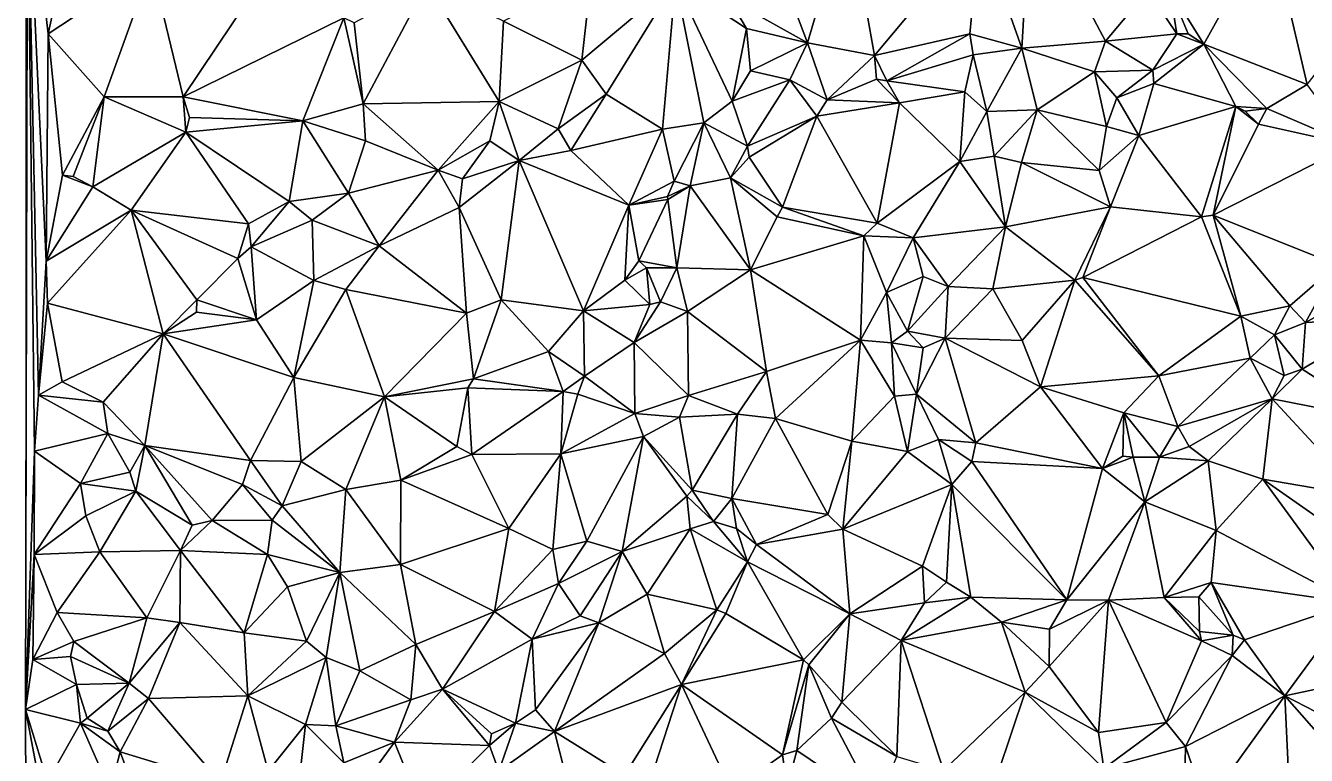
# Model space of a CAD drawing. Header units: metres. Extents: x -15 to 15, y -15 to 15.
# Drawn here: x -14.98 to -0.52, y -2 to 6.24 of the extents above; entities that cross this region are included whole.
import ezdxf

# ---------------------------------------------------------------- set-up
doc = ezdxf.new("R2010")
doc.units = ezdxf.units.M
doc.layers.add('STREET_MESH', color=7, linetype='Continuous')

msp = doc.modelspace()

# ---------------------------------------------------------------- linework, layer by layer
at = {"layer": 'STREET_MESH'}
for points in [[(-14.958, 8.144), (-14.973, 9.768), (-14.98, -1.479)], [(-14.878, 1.436), (-14.958, 8.144), (-14.98, -1.479)], [(-14.834, 2.067), (-14.749, 3.579), (-14.958, 8.144)], [(-14.878, 1.436), (-14.834, 2.067), (-14.958, 8.144)], [(-14.725, 6.146), (-14.418, 7.563), (-14.958, 8.144)], [(-14.749, 3.579), (-14.725, 6.146), (-14.958, 8.144)], [(-14.418, 7.563), (-14.725, 6.146), (-13.558, 6.915)], [(-5.7, 7.59), (-6.673, 7.418), (-6.154, 6.044)], [(-5.398, 5.901), (-5.7, 7.59), (-6.154, 6.044)], [(-5.398, 5.901), (-4.21, 7.324), (-5.7, 7.59)], [(-3.637, 7.66), (-4.21, 7.324), (-3.737, 5.985)], [(-3.637, 7.66), (-3.737, 5.985), (-2.793, 6.061)], [(-2.314, 6.633), (-3.637, 7.66), (-2.793, 6.061)], [(-6.673, 7.418), (-7.041, 6.54), (-6.154, 6.044)], [(-2.066, 6.644), (-1.683, 6.029), (-0.936, 7.373)], [(-1.683, 6.029), (-0.516, 5.574), (-0.936, 7.373)], [(-0.516, 5.574), (0.107, 6.376), (-0.936, 7.373)], [(-4.21, 7.324), (-5.398, 5.901), (-4.324, 6.146)], [(-3.737, 5.985), (-4.21, 7.324), (-4.324, 6.146)], [(-13.201, 5.433), (-12.073, 7.118), (-13.558, 6.915)], [(-12.073, 7.118), (-13.201, 5.433), (-11.389, 6.327)], [(-13.558, 6.915), (-14.725, 6.146), (-14.093, 5.434)], [(-13.201, 5.433), (-13.558, 6.915), (-14.093, 5.434)], [(-10.451, 6.709), (-11.27, 6.27), (-11.17, 5.356)], [(-9.637, 5.383), (-10.451, 6.709), (-11.17, 5.356)], [(-9.637, 5.383), (-9.585, 6.287), (-10.451, 6.709)], [(-8.703, 5.847), (-8.597, 6.784), (-9.585, 6.287)], [(-8.597, 6.784), (-8.703, 5.847), (-7.644, 6.735)], [(-7.644, 6.735), (-8.703, 5.847), (-8.427, 5.463)], [(-7.79, 5.069), (-7.644, 6.735), (-8.427, 5.463)], [(-7.79, 5.069), (-7.324, 5.14), (-7.644, 6.735)], [(-7.644, 6.735), (-6.842, 6.206), (-7.041, 6.54)], [(-7.005, 5.384), (-6.842, 6.206), (-7.644, 6.735)], [(-7.324, 5.14), (-7.005, 5.384), (-7.644, 6.735)], [(-7.041, 6.54), (-6.842, 6.206), (-6.154, 6.044)], [(-1.988, 6.146), (-2.314, 6.633), (-2.793, 6.061)], [(-2.314, 6.633), (-1.988, 6.146), (-2.066, 6.644)], [(-1.988, 6.146), (-1.858, 6.147), (-2.066, 6.644)], [(-1.858, 6.147), (-1.683, 6.029), (-2.066, 6.644)], [(-11.389, 6.327), (-13.201, 5.433), (-11.85, 5.164)], [(-11.17, 5.356), (-11.389, 6.327), (-11.85, 5.164)], [(-11.27, 6.27), (-11.389, 6.327), (-11.17, 5.356)], [(-8.703, 5.847), (-9.585, 6.287), (-9.637, 5.383)], [(-14.564, 4.55), (-14.725, 6.146), (-14.749, 3.579)], [(-14.725, 6.146), (-14.564, 4.55), (-14.093, 5.434)], [(-6.842, 6.206), (-7.005, 5.384), (-6.797, 5.729)], [(-6.842, 6.206), (-6.797, 5.729), (-6.154, 6.044)], [(-5.398, 5.901), (-5.261, 5.615), (-4.324, 6.146)], [(-5.261, 5.615), (-4.287, 5.908), (-4.324, 6.146)], [(-4.287, 5.908), (-3.737, 5.985), (-4.324, 6.146)], [(-2.257, 5.737), (-1.988, 6.146), (-2.793, 6.061)], [(-2.257, 5.737), (-1.683, 6.029), (-1.988, 6.146)], [(-1.683, 6.029), (-1.858, 6.147), (-1.988, 6.146)], [(-6.797, 5.729), (-6.356, 5.625), (-6.154, 6.044)], [(-6.356, 5.625), (-5.933, 5.4), (-6.154, 6.044)], [(-5.933, 5.4), (-5.398, 5.901), (-6.154, 6.044)], [(-4.287, 5.908), (-4.131, 5.269), (-3.737, 5.985)], [(-4.131, 5.269), (-3.564, 5.289), (-3.737, 5.985)], [(-3.737, 5.985), (-2.918, 5.717), (-2.793, 6.061)], [(-3.564, 5.289), (-2.918, 5.717), (-3.737, 5.985)], [(-2.918, 5.717), (-2.257, 5.737), (-2.793, 6.061)], [(-1.683, 6.029), (-2.257, 5.737), (-2.245, 5.585)], [(-1.321, 5.325), (-1.683, 6.029), (-2.245, 5.585)], [(-0.973, 5.302), (-1.683, 6.029), (-1.321, 5.325)], [(-0.973, 5.302), (-0.516, 5.574), (-1.683, 6.029)], [(-8.968, 5.073), (-8.703, 5.847), (-9.637, 5.383)], [(-8.703, 5.847), (-8.968, 5.073), (-8.427, 5.463)], [(-5.398, 5.901), (-5.933, 5.4), (-5.378, 5.634)], [(-5.261, 5.615), (-5.398, 5.901), (-5.378, 5.634)], [(-4.378, 5.491), (-4.287, 5.908), (-5.261, 5.615)], [(-4.378, 5.491), (-4.131, 5.269), (-4.287, 5.908)], [(-7.005, 5.384), (-6.356, 5.625), (-6.797, 5.729)], [(-2.779, 5.099), (-2.918, 5.717), (-3.564, 5.289)], [(-2.665, 5.424), (-2.257, 5.737), (-2.918, 5.717)], [(-2.779, 5.099), (-2.665, 5.424), (-2.918, 5.717)], [(-2.257, 5.737), (-2.665, 5.424), (-2.245, 5.585)], [(-7.005, 5.384), (-6.832, 4.878), (-6.356, 5.625)], [(-6.356, 5.625), (-6.832, 4.878), (-6.051, 5.215)], [(-5.933, 5.4), (-6.356, 5.625), (-6.051, 5.215)], [(-5.933, 5.4), (-5.118, 5.368), (-5.378, 5.634)], [(-5.118, 5.368), (-5.261, 5.615), (-5.378, 5.634)], [(-5.118, 5.368), (-4.378, 5.491), (-5.261, 5.615)], [(-2.665, 5.424), (-2.415, 4.999), (-2.245, 5.585)], [(-2.415, 4.999), (-1.321, 5.325), (-2.245, 5.585)], [(-0.973, 5.302), (-0.015, 4.892), (-0.516, 5.574)], [(-14.564, 4.55), (-14.443, 4.536), (-14.093, 5.434)], [(-14.443, 4.536), (-14.222, 4.417), (-14.093, 5.434)], [(-14.222, 4.417), (-13.17, 5.036), (-14.093, 5.434)], [(-13.17, 5.036), (-13.201, 5.433), (-14.093, 5.434)], [(-13.201, 5.433), (-13.129, 5.2), (-11.85, 5.164)], [(-13.129, 5.2), (-13.201, 5.433), (-13.17, 5.036)], [(-11.143, 4.939), (-11.17, 5.356), (-11.85, 5.164)], [(-10.325, 4.607), (-9.637, 5.383), (-11.17, 5.356)], [(-11.143, 4.939), (-10.325, 4.607), (-11.17, 5.356)], [(-9.637, 5.383), (-10.325, 4.607), (-9.741, 4.936)], [(-9.409, 4.715), (-9.637, 5.383), (-9.741, 4.936)], [(-9.409, 4.715), (-8.968, 5.073), (-9.637, 5.383)], [(-8.968, 5.073), (-8.825, 4.829), (-8.427, 5.463)], [(-8.825, 4.829), (-7.79, 5.069), (-8.427, 5.463)], [(-6.832, 4.878), (-7.005, 5.384), (-7.324, 5.14)], [(-5.118, 5.368), (-5.933, 5.4), (-6.051, 5.215)], [(-5.369, 4.009), (-5.118, 5.368), (-6.051, 5.215)], [(-4.437, 4.703), (-5.118, 5.368), (-5.369, 4.009)], [(-4.378, 5.491), (-5.118, 5.368), (-4.437, 4.703)], [(-4.131, 5.269), (-4.378, 5.491), (-4.437, 4.703)], [(-2.415, 4.999), (-2.665, 5.424), (-2.779, 5.099)], [(-6.051, 5.215), (-6.832, 4.878), (-6.813, 4.752)], [(-6.436, 4.19), (-6.051, 5.215), (-6.813, 4.752)], [(-6.436, 4.19), (-5.369, 4.009), (-6.051, 5.215)], [(-4.048, 4.765), (-4.131, 5.269), (-4.437, 4.703)], [(-4.131, 5.269), (-4.048, 4.765), (-3.564, 5.289)], [(-4.048, 4.765), (-3.74, 4.692), (-3.564, 5.289)], [(-3.564, 5.289), (-3.74, 4.692), (-2.863, 4.602)], [(-2.779, 5.099), (-3.564, 5.289), (-2.863, 4.602)], [(-1.321, 5.325), (-2.415, 4.999), (-1.707, 4.079)], [(-1.576, 4.1), (-1.321, 5.325), (-1.707, 4.079)], [(-1.576, 4.1), (-1.067, 5.125), (-1.321, 5.325)], [(-1.321, 5.325), (-1.067, 5.125), (-1.216, 5.272)], [(-0.973, 5.302), (-1.321, 5.325), (-1.216, 5.272)], [(-1.067, 5.125), (-0.973, 5.302), (-1.216, 5.272)], [(-0.015, 4.892), (-0.973, 5.302), (-1.067, 5.125)], [(-13.129, 5.2), (-13.17, 5.036), (-11.85, 5.164)], [(-13.17, 5.036), (-12.004, 4.254), (-11.85, 5.164)], [(-12.004, 4.254), (-11.337, 4.347), (-11.85, 5.164)], [(-11.337, 4.347), (-11.143, 4.939), (-11.85, 5.164)], [(-8.968, 5.073), (-9.409, 4.715), (-8.825, 4.829)], [(-8.173, 4.212), (-7.79, 5.069), (-8.825, 4.829)], [(-7.66, 4.483), (-7.79, 5.069), (-8.173, 4.212)], [(-7.66, 4.483), (-7.324, 5.14), (-7.79, 5.069)], [(-7.324, 5.14), (-7.66, 4.483), (-7.48, 4.43)], [(-7.025, 4.52), (-7.324, 5.14), (-7.48, 4.43)], [(-7.025, 4.52), (-6.832, 4.878), (-7.324, 5.14)], [(-2.415, 4.999), (-2.779, 5.099), (-2.863, 4.602)], [(-0.015, 4.892), (-1.067, 5.125), (-1.576, 4.1)], [(-13.17, 5.036), (-14.222, 4.417), (-13.787, 4.156)], [(-12.465, 4.001), (-13.17, 5.036), (-13.787, 4.156)], [(-12.465, 4.001), (-12.004, 4.254), (-13.17, 5.036)], [(-10.325, 4.607), (-11.143, 4.939), (-11.337, 4.347)], [(-10.325, 4.607), (-10.05, 4.508), (-9.741, 4.936)], [(-10.05, 4.508), (-9.409, 4.715), (-9.741, 4.936)], [(-2.736, 4.192), (-2.415, 4.999), (-2.863, 4.602)], [(-1.707, 4.079), (-2.415, 4.999), (-2.736, 4.192)], [(-9.409, 4.715), (-8.173, 4.212), (-8.825, 4.829)], [(-6.832, 4.878), (-7.025, 4.52), (-6.813, 4.752)], [(-0.176, 3.539), (-0.015, 4.892), (-1.576, 4.1)], [(-9.409, 4.715), (-10.088, 4.184), (-9.614, 3.144)], [(-10.05, 4.508), (-10.088, 4.184), (-9.409, 4.715)], [(-8.683, 3.02), (-9.409, 4.715), (-9.614, 3.144)], [(-9.409, 4.715), (-8.683, 3.02), (-8.173, 4.212)], [(-7.025, 4.52), (-6.436, 4.19), (-6.813, 4.752)], [(-4.963, 3.844), (-4.437, 4.703), (-5.369, 4.009)], [(-4.963, 3.844), (-3.921, 3.966), (-4.437, 4.703)], [(-3.921, 3.966), (-4.048, 4.765), (-4.437, 4.703)], [(-4.048, 4.765), (-3.921, 3.966), (-3.74, 4.692)], [(-3.74, 4.692), (-3.921, 3.966), (-2.736, 4.192)], [(-3.74, 4.692), (-2.736, 4.192), (-2.863, 4.602)], [(-14.222, 4.417), (-14.564, 4.55), (-14.749, 3.579)], [(-14.222, 4.417), (-14.443, 4.536), (-14.564, 4.55)], [(-10.325, 4.607), (-11.337, 4.347), (-10.99, 3.751)], [(-10.088, 4.184), (-10.325, 4.607), (-10.99, 3.751)], [(-10.088, 4.184), (-10.05, 4.508), (-10.325, 4.607)], [(-7.734, 4.311), (-7.66, 4.483), (-8.173, 4.212)], [(-7.66, 4.483), (-7.734, 4.311), (-7.48, 4.43)], [(-7.025, 4.52), (-7.48, 4.43), (-6.797, 3.483)], [(-6.498, 4.08), (-7.025, 4.52), (-6.797, 3.483)], [(-7.025, 4.52), (-6.498, 4.08), (-6.436, 4.19)], [(-13.787, 4.156), (-14.222, 4.417), (-14.749, 3.579)], [(-12.004, 4.254), (-11.744, 4.042), (-11.337, 4.347)], [(-11.337, 4.347), (-11.744, 4.042), (-10.99, 3.751)], [(-7.734, 4.311), (-7.73, 4.274), (-7.48, 4.43)], [(-7.73, 4.274), (-7.63, 3.505), (-7.48, 4.43)], [(-7.48, 4.43), (-7.63, 3.505), (-6.797, 3.483)], [(-12.434, 3.741), (-12.004, 4.254), (-12.465, 4.001)], [(-12.004, 4.254), (-12.434, 3.741), (-11.744, 4.042)], [(-8.683, 3.02), (-8.216, 3.365), (-8.173, 4.212)], [(-8.216, 3.365), (-8.058, 3.584), (-8.173, 4.212)], [(-7.73, 4.274), (-7.734, 4.311), (-8.173, 4.212)], [(-8.058, 3.584), (-7.73, 4.274), (-8.173, 4.212)], [(-7.73, 4.274), (-8.058, 3.584), (-7.63, 3.505)], [(-14.732, 3.105), (-13.787, 4.156), (-14.749, 3.579)], [(-14.732, 3.105), (-13.427, 2.76), (-13.787, 4.156)], [(-12.583, 3.609), (-12.465, 4.001), (-13.787, 4.156)], [(-13.049, 3.142), (-12.583, 3.609), (-13.787, 4.156)], [(-13.427, 2.76), (-13.049, 3.142), (-13.787, 4.156)], [(-10.088, 4.184), (-10.99, 3.751), (-10.004, 2.993)], [(-9.614, 3.144), (-10.088, 4.184), (-10.004, 2.993)], [(-5.518, 3.865), (-6.498, 4.08), (-6.797, 3.483)], [(-6.498, 4.08), (-5.518, 3.865), (-6.436, 4.19)], [(-5.518, 3.865), (-5.369, 4.009), (-6.436, 4.19)], [(-2.736, 4.192), (-3.921, 3.966), (-3.137, 3.367)], [(-3.047, 3.396), (-2.736, 4.192), (-3.137, 3.367)], [(-3.047, 3.396), (-1.707, 4.079), (-2.736, 4.192)], [(-1.707, 4.079), (-3.047, 3.396), (-1.264, 2.959)], [(-1.576, 4.1), (-1.707, 4.079), (-1.264, 2.959)], [(-0.712, 3.074), (-1.576, 4.1), (-1.264, 2.959)], [(-0.712, 3.074), (-0.176, 3.539), (-1.576, 4.1)], [(-12.583, 3.609), (-12.434, 3.741), (-12.465, 4.001)], [(-12.434, 3.741), (-11.728, 3.363), (-11.744, 4.042)], [(-11.744, 4.042), (-11.728, 3.363), (-10.99, 3.751)], [(-4.963, 3.844), (-5.369, 4.009), (-5.518, 3.865)], [(-3.921, 3.966), (-4.963, 3.844), (-4.566, 3.295)], [(-4.065, 3.269), (-3.921, 3.966), (-4.566, 3.295)], [(-3.921, 3.966), (-4.065, 3.269), (-3.137, 3.367)], [(-5.559, 2.687), (-5.518, 3.865), (-6.797, 3.483)], [(-5.263, 3.226), (-5.518, 3.865), (-5.559, 2.687)], [(-5.263, 3.226), (-4.963, 3.844), (-5.518, 3.865)], [(-4.85, 3.405), (-4.963, 3.844), (-5.263, 3.226)], [(-4.963, 3.844), (-4.85, 3.405), (-4.566, 3.295)], [(-12.434, 3.741), (-12.583, 3.609), (-12.373, 2.918)], [(-11.728, 3.363), (-12.434, 3.741), (-12.373, 2.918)], [(-11.728, 3.363), (-11.364, 3.261), (-10.99, 3.751)], [(-10.99, 3.751), (-11.364, 3.261), (-10.004, 2.993)], [(-14.834, 2.067), (-14.732, 3.105), (-14.749, 3.579)], [(-12.583, 3.609), (-13.049, 3.142), (-12.373, 2.918)], [(-8.058, 3.584), (-8.216, 3.365), (-7.972, 3.505)], [(-8.216, 3.365), (-7.936, 3.089), (-7.972, 3.505)], [(-7.63, 3.505), (-8.058, 3.584), (-7.972, 3.505)], [(-7.814, 3.122), (-7.63, 3.505), (-7.972, 3.505)], [(-7.936, 3.089), (-7.814, 3.122), (-7.972, 3.505)], [(-7.63, 3.505), (-7.814, 3.122), (-7.51, 3.01)], [(-6.797, 3.483), (-7.63, 3.505), (-7.51, 3.01)], [(-6.797, 3.483), (-7.51, 3.01), (-6.618, 2.335)], [(-5.559, 2.687), (-6.797, 3.483), (-6.618, 2.335)], [(-0.176, 3.539), (-0.712, 3.074), (-0.535, 2.889)], [(0.152, 3.273), (-0.176, 3.539), (-0.535, 2.889)], [(-11.953, 2.265), (-11.728, 3.363), (-12.373, 2.918)], [(-11.728, 3.363), (-11.953, 2.265), (-11.364, 3.261)], [(-7.936, 3.089), (-8.216, 3.365), (-8.683, 3.02)], [(-5.027, 2.791), (-4.85, 3.405), (-5.263, 3.226)], [(-4.566, 3.295), (-4.85, 3.405), (-5.027, 2.791)], [(-4.065, 3.269), (-3.731, 2.686), (-3.137, 3.367)], [(-3.731, 2.686), (-3.526, 2.163), (-3.137, 3.367)], [(-3.526, 2.163), (-2.192, 2.287), (-3.137, 3.367)], [(-2.192, 2.287), (-3.047, 3.396), (-3.137, 3.367)], [(-3.047, 3.396), (-2.192, 2.287), (-1.264, 2.959)], [(-11.364, 3.261), (-11.953, 2.265), (-10.928, 2.049)], [(-11.364, 3.261), (-10.928, 2.049), (-10.004, 2.993)], [(-5.209, 2.659), (-5.263, 3.226), (-5.559, 2.687)], [(-5.027, 2.791), (-5.263, 3.226), (-5.209, 2.659)], [(-4.603, 2.712), (-4.566, 3.295), (-5.027, 2.791)], [(-4.603, 2.712), (-4.065, 3.269), (-4.566, 3.295)], [(-4.065, 3.269), (-4.603, 2.712), (-3.731, 2.686)], [(0.388, 2.934), (0.152, 3.273), (-0.535, 2.889)], [(-14.567, 2.217), (-14.732, 3.105), (-14.834, 2.067)], [(-14.567, 2.217), (-13.427, 2.76), (-14.732, 3.105)], [(-13.427, 2.76), (-13.052, 3.005), (-13.049, 3.142)], [(-13.049, 3.142), (-13.052, 3.005), (-12.373, 2.918)], [(-9.926, 2.25), (-9.614, 3.144), (-10.004, 2.993)], [(-9.926, 2.25), (-9.08, 2.56), (-9.614, 3.144)], [(-9.08, 2.56), (-8.683, 3.02), (-9.614, 3.144)], [(-7.936, 3.089), (-8.683, 3.02), (-8.112, 2.661)], [(-7.814, 3.122), (-8.112, 2.661), (-7.51, 3.01)], [(-7.936, 3.089), (-8.112, 2.661), (-7.814, 3.122)], [(-0.886, 2.747), (-0.712, 3.074), (-1.264, 2.959)], [(-0.712, 3.074), (-0.886, 2.747), (-0.535, 2.889)], [(-13.052, 3.005), (-13.427, 2.76), (-12.373, 2.918)], [(-13.427, 2.76), (-11.953, 2.265), (-12.373, 2.918)], [(-10.928, 2.049), (-9.926, 2.25), (-10.004, 2.993)], [(-8.683, 3.02), (-9.08, 2.56), (-8.671, 2.283)], [(-8.112, 2.661), (-8.683, 3.02), (-8.671, 2.283)], [(-7.51, 3.01), (-8.112, 2.661), (-7.5, 2.064)], [(-6.618, 2.335), (-7.51, 3.01), (-7.5, 2.064)], [(-2.192, 2.287), (-1.158, 2.486), (-1.264, 2.959)], [(-1.158, 2.486), (-0.886, 2.747), (-1.264, 2.959)], [(-0.572, 2.361), (0.388, 2.934), (-0.535, 2.889)], [(-0.572, 2.361), (0.335, 1.781), (0.388, 2.934)], [(-13.427, 2.76), (-14.567, 2.217), (-14.105, 1.99)], [(-13.635, 1.501), (-13.427, 2.76), (-14.105, 1.99)], [(-12.44, 1.332), (-13.427, 2.76), (-13.635, 1.501)], [(-13.427, 2.76), (-12.44, 1.332), (-11.953, 2.265)], [(-5.027, 2.791), (-5.209, 2.659), (-4.85, 2.6)], [(-4.603, 2.712), (-5.027, 2.791), (-4.85, 2.6)], [(-0.886, 2.747), (-1.158, 2.486), (-0.777, 2.288)], [(-0.886, 2.747), (-0.572, 2.361), (-0.535, 2.889)], [(-0.572, 2.361), (-0.886, 2.747), (-0.777, 2.288)], [(-8.105, 1.859), (-8.112, 2.661), (-8.671, 2.283)], [(-8.112, 2.661), (-8.105, 1.859), (-7.5, 2.064)], [(-5.559, 2.687), (-6.618, 2.335), (-6.516, 1.804)], [(-5.654, 1.549), (-5.559, 2.687), (-6.516, 1.804)], [(-5.559, 2.687), (-5.654, 1.549), (-5.175, 2.055)], [(-5.209, 2.659), (-5.559, 2.687), (-5.175, 2.055)], [(-4.927, 2.08), (-5.209, 2.659), (-5.175, 2.055)], [(-5.209, 2.659), (-4.927, 2.08), (-4.85, 2.6)], [(-4.927, 2.08), (-4.603, 2.712), (-4.85, 2.6)], [(-4.603, 2.712), (-4.927, 2.08), (-4.257, 1.53)], [(-4.603, 2.712), (-4.257, 1.53), (-3.526, 2.163)], [(-3.731, 2.686), (-4.603, 2.712), (-3.526, 2.163)], [(-8.913, 2.107), (-9.08, 2.56), (-9.926, 2.25)], [(-9.08, 2.56), (-8.913, 2.107), (-8.671, 2.283)], [(-1.976, 1.715), (-1.158, 2.486), (-2.192, 2.287)], [(-1.158, 2.486), (-1.976, 1.715), (-0.91, 2.026)], [(-0.777, 2.288), (-1.158, 2.486), (-0.91, 2.026)], [(-6.945, 1.852), (-6.618, 2.335), (-7.5, 2.064)], [(-6.618, 2.335), (-6.945, 1.852), (-6.516, 1.804)], [(-0.572, 2.361), (-0.777, 2.288), (-0.91, 2.026)], [(0.335, 1.781), (-0.572, 2.361), (-0.91, 2.026)], [(-14.105, 1.99), (-14.567, 2.217), (-14.834, 2.067)], [(-11.953, 2.265), (-12.44, 1.332), (-11.871, 1.318)], [(-11.953, 2.265), (-11.871, 1.318), (-10.928, 2.049)], [(-9.926, 2.25), (-10.928, 2.049), (-9.988, 2.149)], [(-8.913, 2.107), (-9.926, 2.25), (-9.988, 2.149)], [(-8.913, 2.107), (-8.749, 2.078), (-8.671, 2.283)], [(-8.749, 2.078), (-8.105, 1.859), (-8.671, 2.283)], [(-2.584, 1.869), (-2.192, 2.287), (-3.526, 2.163)], [(-2.584, 1.869), (-1.976, 1.715), (-2.192, 2.287)], [(-14.051, 1.636), (-14.834, 2.067), (-14.878, 1.436)], [(-14.051, 1.636), (-14.105, 1.99), (-14.834, 2.067)], [(-11.871, 1.318), (-11.364, 1.001), (-10.928, 2.049)], [(-10.928, 2.049), (-11.364, 1.001), (-10.744, 1.108)], [(-10.928, 2.049), (-10.113, 1.487), (-9.988, 2.149)], [(-10.113, 1.487), (-10.928, 2.049), (-10.744, 1.108)], [(-10.113, 1.487), (-9.942, 1.399), (-9.988, 2.149)], [(-9.942, 1.399), (-8.913, 2.107), (-9.988, 2.149)], [(-8.913, 2.107), (-9.942, 1.399), (-8.938, 1.406)], [(-8.749, 2.078), (-8.913, 2.107), (-8.938, 1.406)], [(-8.105, 1.859), (-8.749, 2.078), (-8.938, 1.406)], [(-8.105, 1.859), (-7.6, 1.82), (-7.5, 2.064)], [(-7.6, 1.82), (-6.945, 1.852), (-7.5, 2.064)], [(-5.654, 1.549), (-5.026, 1.431), (-5.175, 2.055)], [(-5.026, 1.431), (-4.927, 2.08), (-5.175, 2.055)], [(-4.678, 1.569), (-4.927, 2.08), (-5.026, 1.431)], [(-4.927, 2.08), (-4.678, 1.569), (-4.257, 1.53)], [(-4.257, 1.53), (-2.825, 1.241), (-3.526, 2.163)], [(-2.825, 1.241), (-2.584, 1.869), (-3.526, 2.163)], [(-1.976, 1.715), (-1.849, 1.488), (-0.91, 2.026)], [(-1.849, 1.488), (-1.634, 1.328), (-0.91, 2.026)], [(-1.634, 1.328), (-1.015, 1.12), (-0.91, 2.026)], [(-0.91, 2.026), (-1.015, 1.12), (0.103, 0.926)], [(0.335, 1.781), (-0.91, 2.026), (0.103, 0.926)], [(-13.635, 1.501), (-14.105, 1.99), (-14.051, 1.636)], [(-8.005, 1.601), (-8.105, 1.859), (-8.938, 1.406)], [(-8.105, 1.859), (-8.005, 1.601), (-7.6, 1.82)], [(-7.6, 1.82), (-8.005, 1.601), (-7.456, 0.997)], [(-6.945, 1.852), (-7.6, 1.82), (-7.456, 0.997)], [(-7.009, 0.901), (-6.945, 1.852), (-7.456, 0.997)], [(-6.945, 1.852), (-7.009, 0.901), (-6.516, 1.804)], [(-7.009, 0.901), (-5.924, 0.719), (-6.516, 1.804)], [(-5.924, 0.719), (-5.654, 1.549), (-6.516, 1.804)], [(-2.596, 1.38), (-2.584, 1.869), (-2.825, 1.241)], [(-2.479, 1.367), (-2.584, 1.869), (-2.596, 1.38)], [(-2.184, 1.369), (-2.584, 1.869), (-2.479, 1.367)], [(-2.184, 1.369), (-1.976, 1.715), (-2.584, 1.869)], [(-14.359, 1.071), (-14.051, 1.636), (-14.878, 1.436)], [(-14.051, 1.636), (-14.359, 1.071), (-13.803, 1.198)], [(-13.635, 1.501), (-14.051, 1.636), (-13.803, 1.198)], [(-8.005, 1.601), (-8.938, 1.406), (-8.644, 0.421)], [(-8.248, 0.303), (-8.005, 1.601), (-8.644, 0.421)], [(-7.516, 0.926), (-8.005, 1.601), (-8.248, 0.303)], [(-8.005, 1.601), (-7.516, 0.926), (-7.456, 0.997)], [(-1.976, 1.715), (-2.184, 1.369), (-1.849, 1.488)], [(-13.735, 0.983), (-13.635, 1.501), (-13.803, 1.198)], [(-13.735, 0.983), (-13.099, 0.601), (-13.635, 1.501)], [(-12.531, 1.059), (-12.44, 1.332), (-13.635, 1.501)], [(-12.873, 0.654), (-12.531, 1.059), (-13.635, 1.501)], [(-13.099, 0.601), (-12.873, 0.654), (-13.635, 1.501)], [(-9.942, 1.399), (-10.113, 1.487), (-10.744, 1.108)], [(-5.924, 0.719), (-5.755, 0.554), (-5.654, 1.549)], [(-5.755, 0.554), (-5.026, 1.431), (-5.654, 1.549)], [(-4.528, 1.059), (-4.678, 1.569), (-5.026, 1.431)], [(-4.678, 1.569), (-4.302, 1.319), (-4.257, 1.53)], [(-4.528, 1.059), (-4.302, 1.319), (-4.678, 1.569)], [(-4.302, 1.319), (-2.825, 1.241), (-4.257, 1.53)], [(-2.184, 1.369), (-1.634, 1.328), (-1.849, 1.488)], [(-14.882, 0.268), (-14.878, 1.436), (-14.98, -1.479)], [(-14.882, 0.268), (-14.359, 1.071), (-14.878, 1.436)], [(-12.531, 1.059), (-12.084, 0.818), (-12.44, 1.332)], [(-12.44, 1.332), (-12.084, 0.818), (-11.871, 1.318)], [(-12.084, 0.818), (-11.364, 1.001), (-11.871, 1.318)], [(-9.527, 0.563), (-9.942, 1.399), (-10.744, 1.108)], [(-8.938, 1.406), (-9.942, 1.399), (-9.527, 0.563)], [(-8.938, 1.406), (-9.527, 0.563), (-9.031, 0.327)], [(-8.938, 1.406), (-9.031, 0.327), (-8.644, 0.421)], [(-5.755, 0.554), (-4.528, 1.059), (-5.026, 1.431)], [(-4.302, 1.319), (-4.528, 1.059), (-3.228, -0.244)], [(-2.825, 1.241), (-4.302, 1.319), (-3.228, -0.244)], [(-2.479, 1.367), (-2.596, 1.38), (-2.825, 1.241)], [(-2.479, 1.367), (-2.825, 1.241), (-2.348, 0.865)], [(-2.184, 1.369), (-2.479, 1.367), (-2.348, 0.865)], [(-1.634, 1.328), (-2.184, 1.369), (-2.348, 0.865)], [(-1.542, 0.541), (-1.634, 1.328), (-2.348, 0.865)], [(-1.015, 1.12), (-1.634, 1.328), (-1.542, 0.541)], [(-14.359, 1.071), (-13.735, 0.983), (-13.803, 1.198)], [(-2.348, 0.865), (-2.825, 1.241), (-3.228, -0.244)], [(-14.3, 0.705), (-14.359, 1.071), (-14.882, 0.268)], [(-13.735, 0.983), (-14.359, 1.071), (-14.3, 0.705)], [(-12.531, 1.059), (-12.873, 0.654), (-12.199, 0.657)], [(-12.084, 0.818), (-12.531, 1.059), (-12.199, 0.657)], [(-11.364, 1.001), (-10.75, 0.157), (-10.744, 1.108)], [(-10.75, 0.157), (-9.527, 0.563), (-10.744, 1.108)], [(-4.528, 1.059), (-5.755, 0.554), (-4.856, 0.139)], [(-4.585, -0.043), (-4.528, 1.059), (-4.856, 0.139)], [(-4.528, 1.059), (-4.585, -0.043), (-4.312, -0.213)], [(-4.528, 1.059), (-4.312, -0.213), (-3.228, -0.244)], [(-1.015, 1.12), (-1.542, 0.541), (0.004, -0.277)], [(0.213, 0.257), (-1.015, 1.12), (0.004, -0.277)], [(-1.015, 1.12), (0.213, 0.257), (0.103, 0.926)], [(-13.735, 0.983), (-14.3, 0.705), (-14.141, 0.3)], [(-13.231, 0.315), (-13.735, 0.983), (-14.141, 0.3)], [(-13.099, 0.601), (-13.735, 0.983), (-13.231, 0.315)], [(-11.364, 1.001), (-12.084, 0.818), (-11.432, 0.067)], [(-10.75, 0.157), (-11.364, 1.001), (-11.432, 0.067)], [(-7.479, 0.559), (-7.516, 0.926), (-8.248, 0.303)], [(-7.516, 0.926), (-7.216, 0.641), (-7.456, 0.997)], [(-7.216, 0.641), (-7.516, 0.926), (-7.479, 0.559)], [(-7.216, 0.641), (-7.009, 0.901), (-7.456, 0.997)], [(-7.216, 0.641), (-6.957, 0.561), (-7.009, 0.901)], [(-6.731, 0.384), (-5.924, 0.719), (-7.009, 0.901)], [(-6.957, 0.561), (-6.731, 0.384), (-7.009, 0.901)], [(-12.084, 0.818), (-12.199, 0.657), (-11.432, 0.067)], [(-2.76, -0.247), (-2.348, 0.865), (-3.228, -0.244)], [(-2.13, -0.217), (-2.348, 0.865), (-2.76, -0.247)], [(-2.13, -0.217), (-1.542, 0.541), (-2.348, 0.865)], [(-14.3, 0.705), (-14.882, 0.268), (-14.141, 0.3)], [(-12.249, 0.271), (-12.873, 0.654), (-13.231, 0.315)], [(-12.873, 0.654), (-13.099, 0.601), (-13.231, 0.315)], [(-12.199, 0.657), (-12.873, 0.654), (-12.249, 0.271)], [(-12.199, 0.657), (-12.249, 0.271), (-11.432, 0.067)], [(-7.216, 0.641), (-7.479, 0.559), (-6.832, 0.188)], [(-6.957, 0.561), (-7.216, 0.641), (-6.832, 0.188)], [(-6.731, 0.384), (-5.755, 0.554), (-5.924, 0.719)], [(-9.527, 0.563), (-10.75, 0.157), (-9.686, -0.373)], [(-9.031, 0.327), (-9.527, 0.563), (-9.686, -0.373)], [(-7.479, 0.559), (-8.248, 0.303), (-7.964, -0.179)], [(-7.18, -0.356), (-7.479, 0.559), (-7.964, -0.179)], [(-7.479, 0.559), (-7.18, -0.356), (-6.832, 0.188)], [(-6.731, 0.384), (-6.957, 0.561), (-6.832, 0.188)], [(-5.755, 0.554), (-6.731, 0.384), (-5.679, -0.399)], [(-5.755, 0.554), (-5.679, -0.399), (-4.856, 0.139)], [(-1.599, -0.048), (-1.542, 0.541), (-2.13, -0.217)], [(-1.542, 0.541), (-1.599, -0.048), (0.004, -0.277)], [(-14.882, 0.268), (-14.624, -0.384), (-14.141, 0.3)], [(-14.624, -0.384), (-13.612, -0.447), (-14.141, 0.3)], [(-13.612, -0.447), (-13.231, 0.315), (-14.141, 0.3)], [(-13.241, -0.497), (-13.231, 0.315), (-13.612, -0.447)], [(-13.231, 0.315), (-13.241, -0.497), (-12.512, -0.616)], [(-12.249, 0.271), (-13.231, 0.315), (-12.512, -0.616)], [(-8.965, -0.057), (-9.031, 0.327), (-9.686, -0.373)], [(-9.031, 0.327), (-8.965, -0.057), (-8.644, 0.421)], [(-8.965, -0.057), (-8.248, 0.303), (-8.644, 0.421)], [(-8.965, -0.057), (-8.721, -0.424), (-8.248, 0.303)], [(-8.721, -0.424), (-8.511, -0.501), (-8.248, 0.303)], [(-8.248, 0.303), (-8.511, -0.501), (-7.964, -0.179)], [(-5.679, -0.399), (-6.731, 0.384), (-6.832, 0.188)], [(-14.899, -0.916), (-14.882, 0.268), (-14.98, -1.479)], [(-14.899, -0.916), (-14.624, -0.384), (-14.882, 0.268)], [(-12.023, -0.096), (-12.249, 0.271), (-12.512, -0.616)], [(-12.249, 0.271), (-12.023, -0.096), (-11.432, 0.067)], [(-10.75, 0.157), (-11.432, 0.067), (-10.576, -0.745)], [(-9.686, -0.373), (-10.75, 0.157), (-10.576, -0.745)], [(-7.18, -0.356), (-7.076, -0.395), (-6.832, 0.188)], [(-7.076, -0.395), (-6.199, -0.92), (-6.832, 0.188)], [(-6.199, -0.92), (-5.679, -0.399), (-6.832, 0.188)], [(-12.023, -0.096), (-11.81, -0.707), (-11.432, 0.067)], [(-11.432, 0.067), (-11.81, -0.707), (-11.589, -0.894)], [(-11.432, 0.067), (-11.589, -0.894), (-11.206, -1.044)], [(-11.432, 0.067), (-11.206, -1.044), (-10.576, -0.745)], [(-5.679, -0.399), (-4.836, -0.276), (-4.856, 0.139)], [(-4.836, -0.276), (-4.585, -0.043), (-4.856, 0.139)], [(-11.81, -0.707), (-12.023, -0.096), (-12.512, -0.616)], [(-9.263, -0.686), (-8.965, -0.057), (-9.686, -0.373)], [(-8.965, -0.057), (-9.263, -0.686), (-8.721, -0.424)], [(-4.585, -0.043), (-4.836, -0.276), (-4.312, -0.213)], [(-1.739, -0.207), (-1.599, -0.048), (-2.13, -0.217)], [(-1.599, -0.048), (-1.739, -0.207), (-1.351, -0.641)], [(-1.599, -0.048), (-1.351, -0.641), (-1.224, -0.693)], [(-1.599, -0.048), (-1.224, -0.693), (0.004, -0.277)], [(-8.511, -0.501), (-7.77, -0.849), (-7.964, -0.179)], [(-7.77, -0.849), (-7.18, -0.356), (-7.964, -0.179)], [(-4.836, -0.276), (-5.679, -0.399), (-5.098, -0.702)], [(-3.966, -0.494), (-4.312, -0.213), (-5.098, -0.702)], [(-4.312, -0.213), (-4.836, -0.276), (-5.098, -0.702)], [(-4.312, -0.213), (-3.966, -0.494), (-3.228, -0.244)], [(-3.966, -0.494), (-3.423, -0.574), (-3.228, -0.244)], [(-2.871, -1.738), (-2.76, -0.247), (-3.428, -0.996)], [(-2.76, -0.247), (-3.423, -0.574), (-3.428, -0.996)], [(-3.423, -0.574), (-2.76, -0.247), (-3.228, -0.244)], [(-2.76, -0.247), (-2.871, -1.738), (-2.108, -1.625)], [(-1.71, -0.706), (-2.13, -0.217), (-2.76, -0.247)], [(-1.71, -0.706), (-2.76, -0.247), (-2.108, -1.625)], [(-1.739, -0.207), (-2.13, -0.217), (-1.73, -0.601)], [(-2.13, -0.217), (-1.71, -0.706), (-1.73, -0.601)], [(-1.351, -0.641), (-1.739, -0.207), (-1.73, -0.601)], [(-1.224, -0.693), (-0.768, -1.325), (0.004, -0.277)], [(-0.768, -1.325), (0.607, -1.031), (0.004, -0.277)], [(-14.899, -0.916), (-14.434, -0.714), (-14.624, -0.384)], [(-14.624, -0.384), (-14.434, -0.714), (-13.612, -0.447)], [(-9.686, -0.373), (-10.576, -0.745), (-10.275, -1.251)], [(-9.263, -0.686), (-9.686, -0.373), (-10.275, -1.251)], [(-9.263, -0.686), (-8.511, -0.501), (-8.721, -0.424)], [(-7.18, -0.356), (-7.77, -0.849), (-7.577, -1.197)], [(-7.076, -0.395), (-7.18, -0.356), (-7.577, -1.197)], [(-6.199, -0.92), (-7.076, -0.395), (-7.577, -1.197)], [(-6.199, -0.92), (-6.139, -0.977), (-5.679, -0.399)], [(-5.679, -0.399), (-6.139, -0.977), (-5.766, -1.398)], [(-5.098, -0.702), (-5.679, -0.399), (-5.766, -1.398)], [(-14.434, -0.714), (-13.811, -1.181), (-13.612, -0.447)], [(-13.811, -1.181), (-13.241, -0.497), (-13.612, -0.447)], [(-13.241, -0.497), (-13.811, -1.181), (-13.593, -1.355)], [(-13.241, -0.497), (-13.593, -1.355), (-12.472, -1.326)], [(-12.512, -0.616), (-13.241, -0.497), (-12.472, -1.326)], [(-9.227, -1.484), (-8.511, -0.501), (-9.263, -0.686)], [(-8.511, -0.501), (-9.227, -1.484), (-9.01, -1.729)], [(-8.511, -0.501), (-9.01, -1.729), (-7.77, -0.849)], [(-3.966, -0.494), (-5.098, -0.702), (-3.699, -1.283)], [(-3.428, -0.996), (-3.966, -0.494), (-3.699, -1.283)], [(-3.423, -0.574), (-3.966, -0.494), (-3.428, -0.996)], [(-14.434, -0.714), (-14.899, -0.916), (-14.472, -0.881)], [(-13.811, -1.181), (-14.434, -0.714), (-14.472, -0.881)], [(-11.81, -0.707), (-12.512, -0.616), (-12.472, -1.326)], [(-11.589, -0.894), (-11.81, -0.707), (-12.472, -1.326)], [(-9.451, -1.634), (-9.263, -0.686), (-10.275, -1.251)], [(-9.227, -1.484), (-9.263, -0.686), (-9.451, -1.634)], [(-5.148, -2.009), (-5.098, -0.702), (-5.766, -1.398)], [(-5.098, -0.702), (-5.148, -2.009), (-4.62, -2.17)], [(-5.098, -0.702), (-4.62, -2.17), (-3.699, -1.283)], [(-1.362, -0.872), (-1.71, -0.706), (-2.108, -1.625)], [(-1.71, -0.706), (-1.351, -0.641), (-1.73, -0.601)], [(-1.351, -0.641), (-1.71, -0.706), (-1.362, -0.872)], [(-1.224, -0.693), (-1.351, -0.641), (-1.362, -0.872)], [(-1.224, -0.693), (-1.362, -0.872), (-0.768, -1.325)], [(-11.206, -1.044), (-10.634, -1.369), (-10.576, -0.745)], [(-10.576, -0.745), (-10.634, -1.369), (-10.275, -1.251)], [(-7.77, -0.849), (-9.01, -1.729), (-7.577, -1.197)], [(-14.407, -1.196), (-14.899, -0.916), (-14.98, -1.479)], [(-14.899, -0.916), (-14.407, -1.196), (-14.472, -0.881)], [(-14.407, -1.196), (-13.811, -1.181), (-14.472, -0.881)], [(-11.821, -1.65), (-11.589, -0.894), (-12.472, -1.326)], [(-11.821, -1.65), (-11.478, -1.665), (-11.589, -0.894)], [(-11.589, -0.894), (-11.478, -1.665), (-11.206, -1.044)], [(-6.199, -0.92), (-7.577, -1.197), (-6.439, -1.993)], [(-6.139, -0.977), (-6.199, -0.92), (-6.439, -1.993)], [(-6.276, -1.944), (-6.139, -0.977), (-6.439, -1.993)], [(-6.139, -0.977), (-6.276, -1.944), (-5.883, -1.576)], [(-6.139, -0.977), (-5.883, -1.576), (-5.766, -1.398)], [(-2.871, -1.738), (-3.428, -0.996), (-3.699, -1.283)], [(-1.891, -1.898), (-1.362, -0.872), (-2.108, -1.625)], [(-1.362, -0.872), (-1.891, -1.898), (-0.768, -1.325)], [(-11.478, -1.665), (-10.634, -1.369), (-11.206, -1.044)], [(0.607, -1.031), (-0.768, -1.325), (0.283, -1.869)], [(-14.361, -1.634), (-14.407, -1.196), (-14.98, -1.479)], [(-13.811, -1.181), (-14.407, -1.196), (-14.285, -1.576)], [(-14.407, -1.196), (-14.361, -1.634), (-14.285, -1.576)], [(-14.053, -1.725), (-13.811, -1.181), (-14.285, -1.576)], [(-13.811, -1.181), (-14.053, -1.725), (-13.593, -1.355)], [(-10.634, -1.369), (-10.815, -1.85), (-10.275, -1.251)], [(-10.815, -1.85), (-9.743, -1.887), (-10.275, -1.251)], [(-9.722, -1.753), (-9.451, -1.634), (-10.275, -1.251)], [(-9.743, -1.887), (-9.722, -1.753), (-10.275, -1.251)], [(-9.01, -1.729), (-8.22, -2.222), (-7.577, -1.197)], [(-8.22, -2.222), (-7.881, -2.134), (-7.577, -1.197)], [(-7.881, -2.134), (-7.013, -2.398), (-7.577, -1.197)], [(-7.577, -1.197), (-7.013, -2.398), (-6.439, -1.993)], [(-4.62, -2.17), (-4.16, -2.661), (-3.699, -1.283)], [(-4.16, -2.661), (-2.811, -2.145), (-3.699, -1.283)], [(-2.811, -2.145), (-2.871, -1.738), (-3.699, -1.283)], [(-14.053, -1.725), (-13.911, -1.958), (-13.593, -1.355)], [(-13.911, -1.958), (-12.779, -2.303), (-13.593, -1.355)], [(-13.593, -1.355), (-12.779, -2.303), (-12.472, -1.326)], [(-12.779, -2.303), (-12.244, -2.176), (-12.472, -1.326)], [(-12.244, -2.176), (-11.821, -1.65), (-12.472, -1.326)], [(-11.478, -1.665), (-10.815, -1.85), (-10.634, -1.369)], [(-5.883, -1.576), (-5.148, -2.009), (-5.766, -1.398)], [(-1.891, -1.898), (-1.661, -2.565), (-0.768, -1.325)], [(-1.661, -2.565), (-0.687, -3.085), (-0.768, -1.325)], [(-0.768, -1.325), (0.109, -2.322), (0.283, -1.869)], [(-0.687, -3.085), (0.109, -2.322), (-0.768, -1.325)], [(-14.957, -7.668), (-14.573, -3.625), (-14.98, -1.479)], [(-14.959, -8.545), (-14.957, -7.668), (-14.98, -1.479)], [(-14.734, -2.294), (-14.361, -1.634), (-14.98, -1.479)], [(-14.573, -3.625), (-14.734, -2.294), (-14.98, -1.479)], [(-14.361, -1.634), (-14.053, -1.725), (-14.285, -1.576)], [(-9.01, -1.729), (-9.227, -1.484), (-9.451, -1.634)], [(-5.883, -1.576), (-6.276, -1.944), (-5.373, -2.553)], [(-5.883, -1.576), (-5.373, -2.553), (-5.148, -2.009)], [(-14.734, -2.294), (-14.025, -2.394), (-14.361, -1.634)], [(-13.911, -1.958), (-14.053, -1.725), (-14.361, -1.634)], [(-14.025, -2.394), (-13.911, -1.958), (-14.361, -1.634)], [(-12.244, -2.176), (-11.913, -2.463), (-11.821, -1.65)], [(-11.913, -2.463), (-11.388, -2.083), (-11.821, -1.65)], [(-11.388, -2.083), (-11.478, -1.665), (-11.821, -1.65)], [(-11.478, -1.665), (-11.388, -2.083), (-10.815, -1.85)], [(-9.743, -1.887), (-9.451, -1.634), (-9.722, -1.753)], [(-9.743, -1.887), (-9.639, -2.177), (-9.451, -1.634)], [(-9.639, -2.177), (-9.01, -1.729), (-9.451, -1.634)], [(-9.01, -1.729), (-9.639, -2.177), (-8.675, -3.046)], [(-8.22, -2.222), (-9.01, -1.729), (-8.675, -3.046)], [(-2.871, -1.738), (-2.811, -2.145), (-2.108, -1.625)], [(-2.811, -2.145), (-1.891, -1.898), (-2.108, -1.625)], [(-11.388, -2.083), (-11.25, -2.442), (-10.815, -1.85)], [(-11.25, -2.442), (-10.495, -2.641), (-10.815, -1.85)], [(-10.495, -2.641), (-9.743, -1.887), (-10.815, -1.85)], [(-13.911, -1.958), (-14.025, -2.394), (-13.636, -2.716)], [(-12.779, -2.303), (-13.911, -1.958), (-13.636, -2.716)], [(-9.743, -1.887), (-10.495, -2.641), (-9.639, -2.177)], [(-7.013, -2.398), (-6.384, -2.359), (-6.439, -1.993)], [(-6.384, -2.359), (-6.276, -1.944), (-6.439, -1.993)], [(-6.276, -1.944), (-6.384, -2.359), (-5.373, -2.553)], [(-1.896, -2.26), (-1.891, -1.898), (-2.811, -2.145)], [(-1.891, -1.898), (-1.896, -2.26), (-1.661, -2.565)]]:
    msp.add_3dface(points, dxfattribs=at)

doc.saveas('drawing.dxf')
